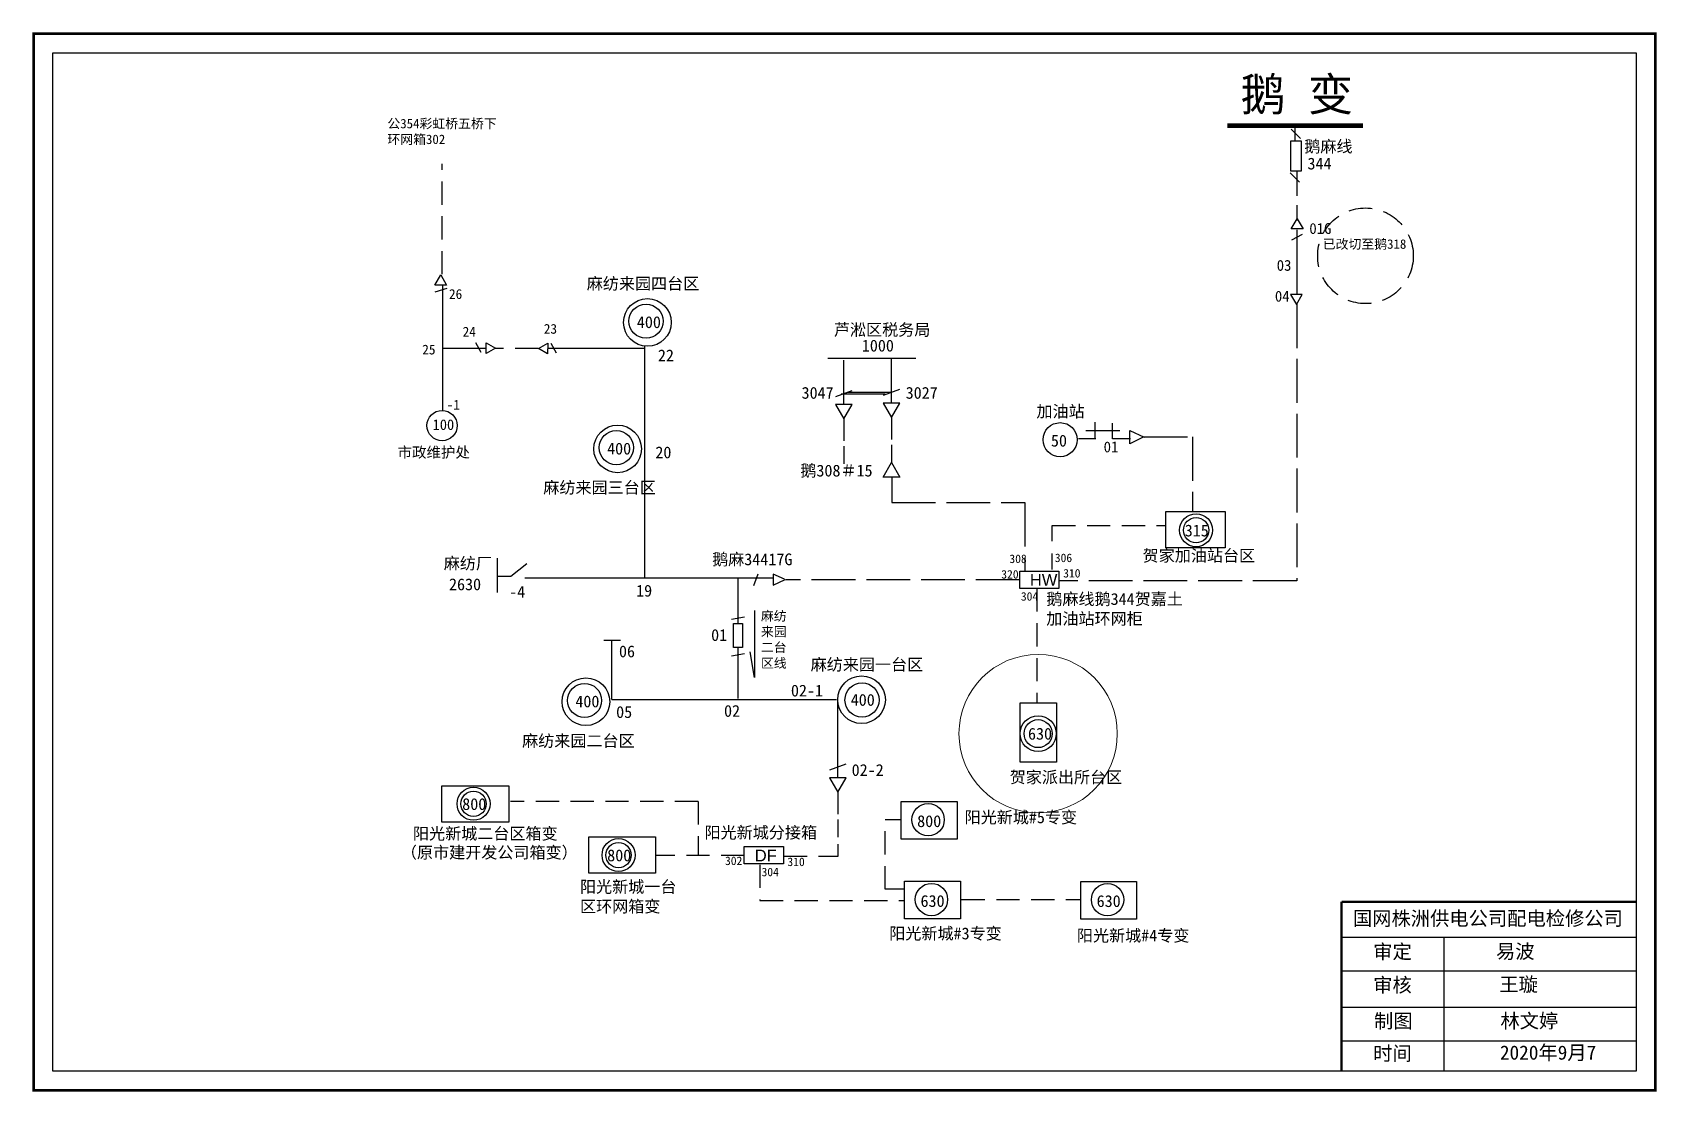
# Model space of a CAD drawing. Extents: x 0 to 344, y 0 to 224.
import ezdxf

# ---------------------------------------------------------------- set-up
doc = ezdxf.new("R2010")
doc.units = 0
doc.header["$LTSCALE"] = 0.774411
doc.linetypes.add('ACAD_ISO02W100', pattern=[15, 12, -3])
doc.linetypes.add('DASHED2', pattern=[9.525, 6.35, -3.175])
doc.layers.get('0').update_dxf_attribs({"linetype": 'CONTINUOUS'})
doc.layers.add('Layer2', color=1, linetype='CONTINUOUS')
doc.styles.add('SimSun_txtstyle_2.50_0_0', font='', dxfattribs={"height": 2.5})
doc.styles.add('SimSun_txtstyle_3.00_0_0', font='', dxfattribs={"height": 3})
doc.styles.get("Standard").update_dxf_attribs({"font": '', "height": 2.5})
doc.styles.add('字体', font='', dxfattribs={"height": 2.5})
doc.styles.get('SimSun_txtstyle_2.50_0_0').set_extended_font_data('SimSun')
doc.styles.get('SimSun_txtstyle_3.00_0_0').set_extended_font_data('SimSun')
doc.styles.get('Standard').set_extended_font_data('SimSun')
doc.styles.get('字体').set_extended_font_data('SimSun')

msp = doc.modelspace()

# ---------------------------------------------------------------- linework, layer by layer
at = {"linetype": 'Continuous'}
for p, q in [((268.7, 201.67), (266.72, 203.65)), ((268.48, 192.44), (266.5, 194.42)), ((269.06, 181.36), (266.78, 180.12)), ((187.12, 155.03), (168.46, 155.03)), ((170.13, 147.03), (173.61, 148.27)), ((180.28, 147.3), (183.76, 148.55)), ((180.6, 147.47), (171.26, 147.47)), ((181.88, 147.87), (172.54, 147.87)), ((225.13, 138), (225.13, 141.53)), ((228.82, 138), (228.82, 141.37)), ((225.29, 138), (221.61, 138)), ((223.21, 139.77), (230.42, 139.77)), ((232.67, 138), (228.82, 138)), ((156.84, 108.51), (104.16, 108.51)), ((149.37, 108.46), (149.37, 98.89)), ((152.92, 101.61), (152.92, 87.43)), ((122.61, 82.78), (122.61, 95.34)), ((149.37, 93.83), (149.37, 82.99)), ((152.92, 87.43), (151.96, 92.86)), ((122.68, 82.75), (170.33, 82.78)), ((170.5, 82.74), (170.5, 66.3)), ((168.88, 67.88), (172.36, 69.13)), ((277.45, 32.4), (339.81, 32.4)), ((299.09, 32.39), (299.09, 4.06)), ((277.45, 25.29), (339.81, 25.29)), ((277.45, 17.54), (339.81, 17.54)), ((277.45, 10.44), (339.81, 10.44))]:
    msp.add_line(p, q, dxfattribs=at)
at = {"linetype": 'ACAD_ISO02W100'}
msp.add_line((267.56, 201.18), (267.56, 204.27), dxfattribs=at)
at = {"linetype": 'DASHED2'}
for p, q in [((86.68, 172.9), (86.68, 196.33)), ((140.95, 61.17), (101.13, 61.17)), ((140.95, 61.17), (140.95, 49.83)), ((180.6, 42.56), (180.6, 57.2)), ((184.01, 57.27), (180.65, 57.27)), ((154.04, 47.77), (154.04, 40.16)), ((184.57, 42.56), (180.6, 42.56)), ((154.04, 40.16), (184.72, 40.16)), ((196.84, 40.4), (221.91, 40.4))]:
    msp.add_line(p, q, dxfattribs=at)
for p, q in [((267.93, 194.66), (267.93, 189.55)), ((267.93, 187.54), (267.93, 184.31)), ((266.77, 182.54), (268.02, 184.69)), ((268.02, 184.69), (269.26, 182.53)), ((269.26, 182.53), (266.77, 182.54)), ((267.95, 182.36), (267.94, 168.7))]:
    msp.add_line(p, q)
at = {"color": 0}
for p, q in [((85.1, 170.62), (86.34, 172.77)), ((86.34, 172.77), (87.58, 170.62)), ((87.58, 170.62), (85.1, 170.62)), ((86.74, 170.56), (86.74, 143.99)), ((95.99, 157.18), (86.83, 157.18)), ((96, 156.12), (96.01, 158.36)), ((97.94, 157.23), (96, 156.12)), ((96.01, 158.36), (97.94, 157.23)), ((107.1, 157.18), (109.04, 158.29)), ((109.03, 156.06), (107.1, 157.18)), ((129.56, 157.21), (109, 157.21)), ((109.04, 158.29), (109.03, 156.06)), ((98.35, 112.73), (98.35, 105.43)), ((104.65, 111.52), (101.2, 108.88)), ((101.2, 108.88), (98.35, 108.88)), ((86.6, 64.49), (100.77, 64.49)), ((86.6, 56.78), (86.6, 64.49)), ((100.77, 64.49), (100.77, 56.78)), ((100.77, 56.78), (86.6, 56.78)), ((117.74, 45.98), (117.74, 53.69)), ((117.74, 53.69), (131.91, 53.69)), ((131.91, 53.69), (131.91, 45.98)), ((131.91, 45.98), (117.74, 45.98))]:
    msp.add_line(p, q, dxfattribs=at)
at = {"color": 0, "linetype": 'Continuous'}
for p, q in [((87.64, 169.89), (85.08, 169.11)), ((94.95, 156.3), (93.83, 158.35)), ((110.9, 156.2), (109.79, 158.26)), ((129.65, 108.5), (129.65, 157.77)), ((148.06, 99.8), (150.79, 100.31)), ((120.92, 95.34), (124.49, 95.34)), ((148.06, 92.01), (150.79, 92.52)), ((170.64, 49.58), (170.64, 52.14))]:
    msp.add_line(p, q, dxfattribs=at)
at = {"color": 7, "linetype": 'ACAD_ISO02W100'}
for p, q in [((267.94, 166.57), (267.93, 107.94)), ((216.07, 116.35), (216.07, 119.66)), ((209.16, 108.14), (159.48, 108.14)), ((267.93, 107.94), (217.51, 107.94))]:
    msp.add_line(p, q, dxfattribs=at)
at = {"color": 0, "linetype": 'DASHED2'}
for p, q in [((107.05, 157.21), (98.06, 157.21)), ((150.77, 49.71), (131.98, 49.71)), ((159.14, 49.58), (170.64, 49.58))]:
    msp.add_line(p, q, dxfattribs=at)
at = {"color": 7}
for p, q in [((181.99, 145.62), (181.99, 155.02)), ((171.84, 145.34), (171.84, 154.74)), ((232.51, 136.98), (232.51, 139.82)), ((232.51, 139.82), (235.55, 138.4)), ((235.35, 138.4), (232.51, 136.98)), ((216.07, 110.33), (216.07, 113.72)), ((153.58, 109.36), (152.69, 106.85)), ((156.84, 109.36), (156.84, 107.04)), ((159.29, 108.26), (156.84, 109.36)), ((156.9, 107.01), (159.42, 108.22))]:
    msp.add_line(p, q, dxfattribs=at)
at = {"color": 7, "linetype": 'ACAD_ISO02W100', "ltscale": 0.5}
for p, q in [((171.84, 142.27), (171.84, 132.74)), ((181.99, 142.55), (181.99, 133.01)), ((170.59, 63.13), (170.59, 53.59))]:
    msp.add_line(p, q, dxfattribs=at)
at = {"color": 7, "linetype": 'DASHED2'}
for p, q in [((216.07, 119.66), (240.02, 119.66)), ((212.76, 106.32), (212.76, 82.03))]:
    msp.add_line(p, q, dxfattribs=at)
at = {"linetype": 'Continuous', "const_width": 0.5}
msp.add_lwpolyline([(0.01, 223.91), (343.98, 223.91), (343.98, -0.06), (0.01, -0.06)], close=True, dxfattribs=at)
at = {"linetype": 'Continuous'}
for points in [[(4.05, 219.86), (339.94, 219.86), (339.94, 3.99), (4.05, 3.99)], [(184.03, 61.17), (195.89, 61.17), (195.89, 53.2), (184.03, 53.2)], [(184.74, 44.25), (196.6, 44.25), (196.6, 36.27), (184.74, 36.27)], [(222.09, 44.23), (233.95, 44.23), (233.95, 36.25), (222.09, 36.25)]]:
    msp.add_lwpolyline(points, close=True, dxfattribs=at)
for points, const_width in [([(282.01, 204.42), (253.19, 204.4)], 1), ([(277.41, 39.9), (277.41, 4.17)], 0.5), ([(277.45, 39.9), (339.81, 39.9)], 0.5)]:
    msp.add_lwpolyline(points, dxfattribs=dict(at, const_width=const_width))
at = {"linetype": 'ACAD_ISO02W100'}
msp.add_lwpolyline([(268.89, 194.78), (266.68, 194.78), (266.68, 201.18), (268.89, 201.18)], close=True, dxfattribs=at)
msp.add_lwpolyline([(267.86, 166.48), (269.1, 168.63), (266.62, 168.63)], close=True)
at = {"color": 7}
for points in [[(171.84, 142.27), (173.61, 145.34), (170.06, 145.34)], [(181.99, 142.55), (183.76, 145.62), (180.22, 145.62)], [(181.99, 133.01), (183.76, 129.94), (180.22, 129.94)], [(240.17, 122.64), (252.76, 122.64), (252.76, 114.93), (240.17, 114.93)], [(209.16, 109.97), (217.49, 109.97), (217.49, 106.32), (209.16, 106.32)], [(216.96, 82.08), (216.96, 69.49), (209.25, 69.49), (209.25, 82.08)], [(170.59, 63.13), (172.36, 66.2), (168.82, 66.2)], [(150.74, 51.59), (159.07, 51.59), (159.07, 47.94), (150.74, 47.94)]]:
    msp.add_lwpolyline(points, close=True, dxfattribs=at)
at = {"color": 7, "linetype": 'ACAD_ISO02W100'}
for points in [[(235.48, 138.42), (245.8, 138.42), (245.8, 122.64)], [(182.01, 129.94), (182.01, 124.51), (210.23, 124.51), (210.23, 109.97)]]:
    msp.add_lwpolyline(points, dxfattribs=at)
at = {"color": 0, "linetype": 'Continuous'}
msp.add_lwpolyline([(148.46, 98.89), (150.38, 98.89), (150.38, 93.83), (148.46, 93.83)], close=True, dxfattribs=at)
at = {"color": 1, "linetype": 'DASHED2'}
msp.add_circle((282.5, 176.83), 10.14, dxfattribs=at)
at = {"color": 0, "linetype": 'Continuous'}
for centre, radius in [((130.19, 162.7), 5.05), ((86.64, 140.84), 3.21), ((123.88, 135.9), 5.05)]:
    msp.add_circle(centre, radius, dxfattribs=at)
at = {"color": 0}
for centre, radius in [((129.9, 162.97), 3.62), ((123.6, 136.16), 3.62), ((246.57, 118.66), 3.5), ((246.57, 118.66), 2.68), ((93.31, 60.67), 3.5), ((93.31, 60.67), 2.68), ((124.06, 49.8), 3.5), ((124.06, 49.8), 2.68)]:
    msp.add_circle(centre, radius, dxfattribs=at)
at = {"color": 7}
for centre, radius in [((217.73, 137.84), 3.62), ((116.86, 82.57), 3.62), ((175.72, 82.67), 3.62), ((213.07, 75.54), 3.81), ((213.07, 75.54), 2.97)]:
    msp.add_circle(centre, radius, dxfattribs=at)
at = {"color": 12, "linetype": 'Continuous', "lineweight": 0, "ltscale": 0.744017, "true_color": 0xc00000}
msp.add_circle((213.07, 75.54), 16.79, dxfattribs=at)
at = {"linetype": 'Continuous'}
for centre, radius in [((117.15, 82.31), 5.05), ((175.62, 82.74), 5.05), ((189.73, 57.3), 3.43), ((190.44, 40.38), 3.43), ((227.79, 40.35), 3.43)]:
    msp.add_circle(centre, radius, dxfattribs=at)

# ---------------------------------------------------------------- texts
at = {"color": 1, "linetype": 'Continuous'}
msp.add_text('已改切至鹅318', height=2, dxfattribs=at).set_placement((273.44, 178.32))
for s, p in [('03', (263.67, 173.65)), ('04', (263.29, 167.11)), ('01', (226.96, 135.17))]:
    msp.add_text(s, height=2.3).set_placement(p)
at = {"color": 0, "linetype": 'Continuous'}
for s, p in [('麻纺来园四台区', (117.33, 169.69)), ('麻纺来园三台区', (108.11, 126.46)), ('麻纺厂', (87, 110.39)), ('2630', (88.11, 105.94))]:
    msp.add_text(s, height=2.5, dxfattribs=at).set_placement(p)
at = {"color": 7, "linetype": 'Continuous'}
for s, p in [('加油站', (212.71, 142.6)), ('麻纺来园一台区', (164.82, 88.94)), ('麻纺来园二台区', (103.62, 72.77))]:
    msp.add_text(s, height=2.5, dxfattribs=at).set_placement(p)
at = {"linetype": 'Continuous', "attachment_point": 1}
for s, insert, char_height, width, style in [('鹅 变', (256, 214.56), 7, 27.4955, '字体'), ('国网株洲供电公司配电检修公司', (279.83, 37.88), 3, 82.0179, '字体'), ('审定', (284.14, 30.84), 3, 23.4615, '字体'), ('易波', (310.18, 30.9), 3, 23.4615, '字体'), ('审核', (284.14, 23.77), 3, 23.4615, '字体'), ('王璇', (310.88, 23.9), 3, 33.0539, '字体'), ('制图', (284.31, 16.15), 3, 23.4615, '字体'), ('林文婷', (311.13, 16.15), 3, 23.4615, 'SimSun_txtstyle_3.00_0_0'), ('时间', (284.14, 9.27), 3, 23.4615, '字体'), ('2020年9月7', (311.02, 9.44), 3, 23.4615, 'SimSun_txtstyle_3.00_0_0')]:
    msp.add_mtext(s, dxfattribs=dict(at, insert=insert, char_height=char_height, width=width, style=style))
at = {"insert": (75.04, 205.85), "char_height": 2.25, "width": 25.4443, "attachment_point": 1, "style": '字体'}
msp.add_mtext('{\\H0.8889x;公354彩虹桥五桥下环网箱302}', dxfattribs=at)
at = {"linetype": 'Continuous', "char_height": 2.5, "attachment_point": 1}
for s, insert, width in [('鹅麻线', (269.52, 201.27), 10.7838), ('344', (270.2, 197.63), 5.6554)]:
    msp.add_mtext(s, dxfattribs=dict(at, insert=insert, width=width))
at = {"attachment_point": 1}
for s, insert, char_height, width in [('01G', (270.59, 183.76), 2.3, 16.116), ('麻纺\\P来园\\P二台\\P区线', (154.27, 101.5), 2, 22.673)]:
    msp.add_mtext(s, dxfattribs=dict(at, insert=insert, char_height=char_height, width=width))
at = {"color": 0, "attachment_point": 1}
for s, insert, char_height, width in [('26', (88.1, 169.76), 2.07, 15.2606), ('23', (108.21, 162.38), 2.07, 15.2606), ('24', (91, 161.78), 2.07, 15.2606), ('25', (82.43, 157.99), 2.07, 15.2606), ('22', (132.42, 156.96), 2.5, 4.7501), ('-1', (87.61, 146.31), 2.07, 15.2606), ('100', (84.62, 142.16), 2.25, 7.3894), ('20', (131.88, 136.41), 2.5, 4.7501), ('19', (127.8, 107.09), 2.5, 4.7501), ('-4', (100.86, 106.85), 2.5, 4.7501), ('01', (143.71, 97.69), 2.5, 4.7501), ('06', (124.16, 94.23), 2.5, 4.7501)]:
    msp.add_mtext(s, dxfattribs=dict(at, insert=insert, char_height=char_height, width=width))
at = {"color": 7, "linetype": 'ACAD_ISO02W100', "char_height": 2.5, "attachment_point": 1}
for s, insert, width in [('芦淞区税务局', (169.75, 162.41), 22.3716), ('1000', (175.67, 159.04), 10.6311), ('3047', (162.89, 149.03), 10.6311), ('3027', (184.97, 149.03), 10.6311), ('鹅308＃15', (162.63, 132.55), 16.0265)]:
    msp.add_mtext(s, dxfattribs=dict(at, insert=insert, width=width))
at = {"color": 0, "insert": (77.2, 136.3), "char_height": 2.25, "width": 16.7232, "attachment_point": 1, "style": '字体'}
msp.add_mtext('市政维护处', dxfattribs=at)
at = {"color": 7, "char_height": 2.5, "attachment_point": 1}
for s, insert, width in [('鹅麻34417G', (143.92, 113.74), 22.1314), ('贺家加油站台区', (235.23, 114.53), 28.6513), ('鹅麻线鹅344贺嘉土加油站环网柜', (214.8, 105.33), 29.4252), ('02-1', (160.63, 85.92), 4.7501), ('05', (123.56, 81.37), 4.7501), ('02', (146.45, 81.61), 4.7501), ('02-2', (173.51, 69.08), 4.7501), ('贺家派出所台区', (207.03, 67.56), 28.6513), ('{\\fSimSun|b0|i0|c134|p2;阳光新城二台区箱变}', (80.46, 55.61), 32.775), ('{\\fSimSun|b0|i0|c134|p2;阳光新城分接箱}', (142.3, 55.84), 29.4252), ('{\\fSimSun|b0|i0|c134|p2;（原市建开发公司箱变）}', (77.9, 51.61), 37.5556), ('{\\fSimSun|b0|i0|c134|p2;阳光新城一台\\P区环网箱变}', (115.89, 44.34), 32.775)]:
    msp.add_mtext(s, dxfattribs=dict(at, insert=insert, width=width))
at = {"layer": 'Layer2', "color": 0, "linetype": 'Continuous', "char_height": 2.5, "width": 3.9816, "attachment_point": 1}
for insert in [(127.95, 164.01), (121.64, 137.21)]:
    msp.add_mtext('400', dxfattribs=dict(at, insert=insert))
at = {"layer": 'Layer2', "color": 7, "linetype": 'Continuous', "attachment_point": 1}
for s, insert, char_height, width in [('50', (215.78, 138.89), 2.5, 3.9816), ('{\\fSimSun|b0|i0|c134|p2;315}', (244.16, 119.85), 2.5, 3.9816), ('306', (216.61, 113.71), 1.8, 3.9816), ('308', (206.97, 113.5), 1.8, 3.9816), ('310', (218.38, 110.44), 1.8, 3.9816), ('320', (205.25, 110.21), 1.8, 3.9816), ('{\\fArial|b0|i0|c0|p32;HW}', (211.33, 109.38), 2.5, 3.9816), ('304', (209.41, 105.53), 1.8, 3.9816), ('400', (114.91, 83.62), 2.5, 3.9816), ('400', (173.32, 83.95), 2.5, 3.9816), ('{\\fSimSun|b0|i0|c134|p2;800}', (90.91, 61.86), 2.5, 3.9816), ('{\\fSimSun|b0|i0|c134|p2;阳光新城#5专变}', (197.47, 59.06), 2.5, 34.3333), ('{\\fSimSun|b0|i0|c134|p2;800}', (187.41, 58.24), 2.5, 3.9816), ('{\\fSimSun|b0|i0|c134|p2;800}', (121.66, 50.99), 2.5, 3.9816), ('302', (146.65, 49.49), 1.8, 3.9816), ('{\\fArial|b0|i0|c0|p32;DF}', (152.97, 50.96), 2.5, 3.9816), ('310', (159.89, 49.27), 1.8, 3.9816), ('304', (154.4, 47.12), 1.8, 3.9816), ('{\\fSimSun|b0|i0|c134|p2;630}', (188.12, 41.32), 2.5, 3.9816), ('{\\fSimSun|b0|i0|c134|p2;630}', (225.48, 41.3), 2.5, 3.9816), ('{\\fSimSun|b0|i0|c134|p2;阳光新城#3专变}', (181.49, 34.44), 2.5, 34.3333), ('{\\fSimSun|b0|i0|c134|p2;阳光新城#4专变}', (221.29, 33.99), 2.5, 34.3333)]:
    msp.add_mtext(s, dxfattribs=dict(at, insert=insert, char_height=char_height, width=width))
at = {"layer": 'Layer2', "color": 7, "linetype": 'Continuous', "insert": (210.92, 76.77), "char_height": 2.5, "width": 3.9816, "attachment_point": 1, "style": 'SimSun_txtstyle_2.50_0_0'}
msp.add_mtext('630', dxfattribs=at)

doc.saveas('drawing.dxf')
